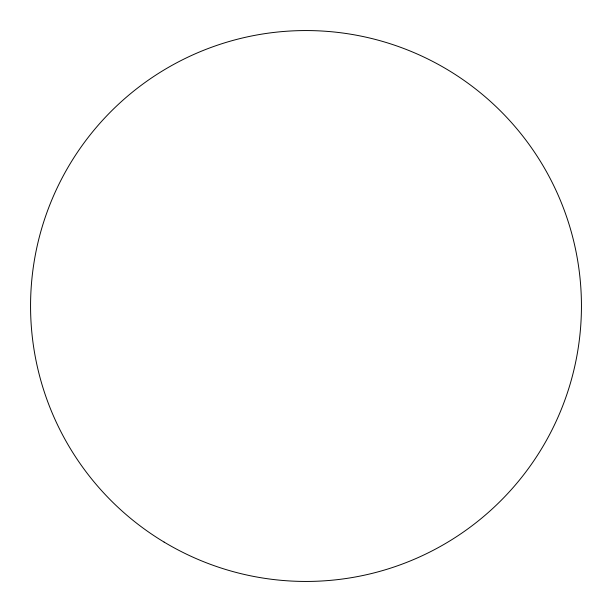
<?xml version="1.0" encoding="UTF-8"?>
<svg xmlns="http://www.w3.org/2000/svg" width="612" height="612" viewBox="0 0 612 612"><rect width="100%" height="100%" fill="white"/><g stroke="black" fill="none" stroke-linecap="round" stroke-linejoin="round"><path stroke-width="0.92" d="M164.123 542.094A275.446 275.446 0 0 0 581.4 310.82A275.446 275.446 0 0 0 172.477 65.086A275.446 275.446 0 0 0 164.123 542.094"/></g></svg>
